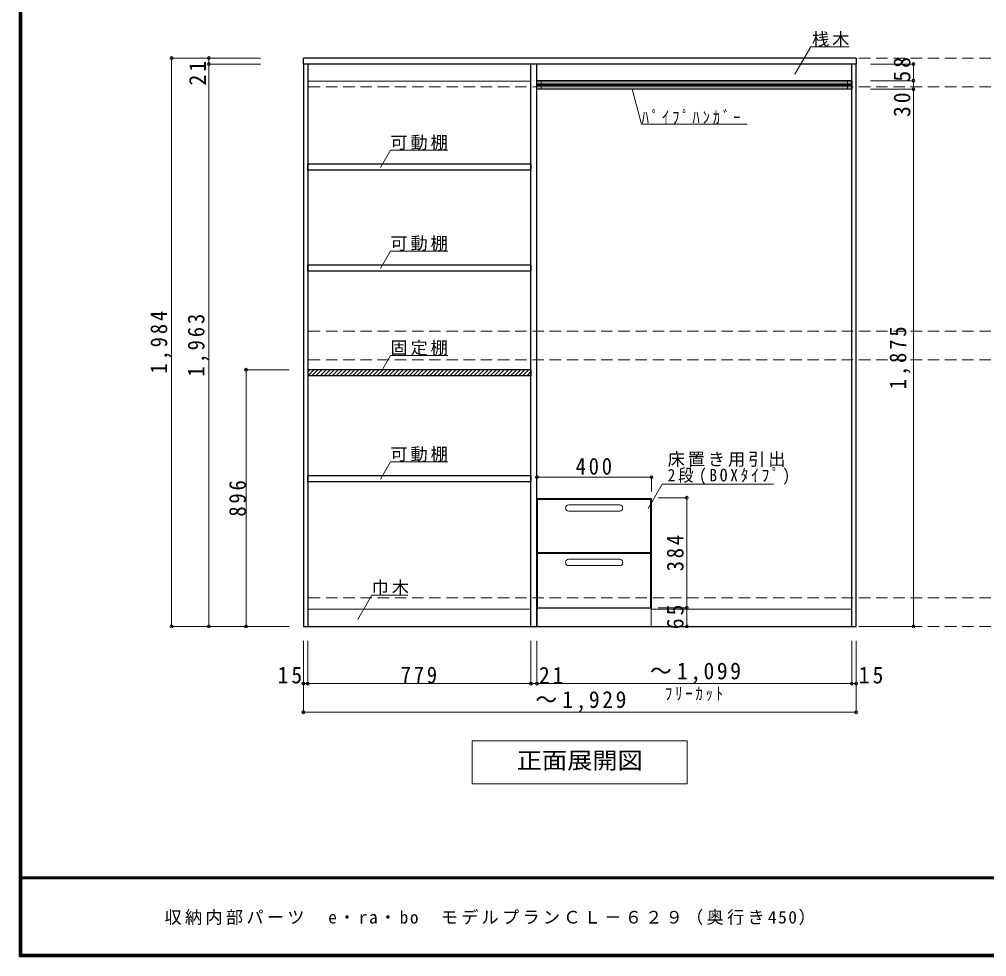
# Model space of a CAD drawing. Units: millimetres, scale not verified. Extents: x -3922 to 3878, y -2932 to 2722.
# Drawn here: x -3922 to -546, y -2864 to 408 of the extents above; entities that cross this region are included whole.
import ezdxf
from ezdxf.enums import TextEntityAlignment as Align

# ---------------------------------------------------------------- set-up
doc = ezdxf.new("R2010")
doc.units = ezdxf.units.MM
doc.header["$LTSCALE"] = 20
doc.header["$PDMODE"] = 32
doc.header["$PDSIZE"] = 10
doc.linetypes.add('DASHED2', pattern=[3, 2, -1])
for name, color, linetype, lineweight in [('0-2', 2, 'Continuous', 35), ('0-3_固定棚', 3, 'Continuous', 25), ('0-4_可動棚', 3, 'Continuous', 25), ('0-6_パイプハンガー', 7, 'Continuous', 18), ('0-7_桟木・巾木', 2, 'Continuous', 35), ('0-8', 3, 'Continuous', 25), ('0-A_文字', 7, 'Continuous', 18), ('0-B_寸法', 7, 'Continuous', 9), ('0-C_ハッチ', 4, 'Continuous', 9), ('F-1_枠', 6, 'Continuous', 40)]:
    doc.layers.add(name, color=color, linetype=linetype, lineweight=lineweight)
doc.layers.add('F-A_文字', color=7, linetype='Continuous')
doc.styles.add('ＭＳ ゴシック', font='')
doc.styles.get('ＭＳ ゴシック').set_extended_font_data('MS Gothic')

msp = doc.modelspace()

# ---------------------------------------------------------------- linework, layer by layer
at = {"layer": '0-2', "color": 3, "lineweight": 25}
for p, q in [((-2930.67, 251.73), (-2930.67, 272.73)), ((-1001.67, 272.73), (-2930.67, 272.73)), ((-1001.67, 272.73), (-1001.67, 251.73)), ((-1001.67, 251.73), (-2930.67, 251.73)), ((-2930.67, 251.73), (-2930.67, -1711.27)), ((-2915.67, 251.73), (-2915.67, -1711.27)), ((-2136.67, -1711.27), (-2136.67, 251.73)), ((-2115.67, -1711.27), (-2115.67, 251.73)), ((-1016.67, -1711.27), (-1016.67, 251.73)), ((-1001.67, -1711.27), (-1001.67, 251.73)), ((-2930.67, -1711.27), (-1001.67, -1711.27))]:
    msp.add_line(p, q, dxfattribs=at)
at = {"layer": '0-3_固定棚'}
for p, q in [((-2915.67, -815.27), (-2915.67, -836.27)), ((-2136.67, -815.27), (-2915.67, -815.27)), ((-2136.67, -836.27), (-2915.67, -836.27)), ((-2136.67, -815.27), (-2136.67, -836.27))]:
    msp.add_line(p, q, dxfattribs=at)
at = {"layer": '0-4_可動棚'}
for p, q in [((-2915.67, -119.27), (-2915.67, -98.27)), ((-2136.67, -98.27), (-2915.67, -98.27)), ((-2136.67, -98.27), (-2136.67, -119.27)), ((-2136.67, -119.27), (-2915.67, -119.27)), ((-2915.67, -471.27), (-2915.67, -450.27)), ((-2136.67, -450.27), (-2915.67, -450.27)), ((-2136.67, -471.27), (-2915.67, -471.27)), ((-2136.67, -450.27), (-2136.67, -471.27)), ((-2915.67, -1207.27), (-2915.67, -1186.27)), ((-2136.67, -1186.27), (-2915.67, -1186.27)), ((-2136.67, -1207.27), (-2915.67, -1207.27)), ((-2136.67, -1186.27), (-2136.67, -1207.27))]:
    msp.add_line(p, q, dxfattribs=at)
at = {"layer": '0-6_パイプハンガー', "color": 3, "lineweight": 25}
for p, q in [((-1016.67, 193.73), (-2115.67, 193.73)), ((-2115.67, 163.73), (-2115.67, 193.73)), ((-1016.67, 193.73), (-1016.67, 163.73)), ((-1016.67, 163.73), (-2115.67, 163.73))]:
    msp.add_line(p, q, dxfattribs=at)
at = {"layer": '0-6_パイプハンガー', "color": 4, "lineweight": 9}
for p, q in [((-1016.67, 184.73), (-2115.67, 184.73)), ((-2115.67, 180.73), (-1016.67, 180.73)), ((-2115.67, 176.73), (-1016.67, 176.73)), ((-2115.67, 172.73), (-1016.67, 172.73))]:
    msp.add_line(p, q, dxfattribs=at)
at = {"layer": '0-6_パイプハンガー'}
for p, q in [((-2100.67, 163.73), (-2100.67, 193.73)), ((-1031.67, 193.73), (-1031.67, 163.73))]:
    msp.add_line(p, q, dxfattribs=at)
at = {"layer": '0-7_桟木・巾木', "color": 7, "lineweight": 18}
for p, q in [((-2136.67, 191.73), (-2915.67, 191.73)), ((-1016.67, 191.73), (-2115.67, 191.73)), ((-2915.67, -1651.27), (-2136.67, -1651.27)), ((-2115.67, -1651.27), (-2114.67, -1651.27)), ((-1716.67, -1651.27), (-1016.67, -1651.27))]:
    msp.add_line(p, q, dxfattribs=at)
at = {"layer": '0-8'}
for p, q in [((-2115.67, -1265.27), (-1715.67, -1265.27)), ((-2113.67, -1267.27), (-1717.67, -1267.27)), ((-1717.67, -1454.27), (-1717.67, -1267.27)), ((-1717.67, -1457.27), (-2113.67, -1457.27)), ((-2113.67, -1646.27), (-2113.67, -1457.27)), ((-1717.67, -1646.27), (-1717.67, -1457.27)), ((-2115.67, -1646.27), (-1715.67, -1646.27)), ((-2114.67, -1711.27), (-1716.67, -1711.27))]:
    msp.add_line(p, q, dxfattribs=at)
at = {"layer": '0-8', "color": 7, "lineweight": 18}
for p, q in [((-2115.67, -1646.27), (-2115.67, -1265.27)), ((-1715.67, -1646.27), (-1715.67, -1265.27)), ((-2004.67, -1287.27), (-1826.67, -1287.27)), ((-2004.67, -1309.27), (-1826.67, -1309.27)), ((-2004.67, -1477.27), (-1826.67, -1477.27)), ((-2004.67, -1499.27), (-1826.67, -1499.27)), ((-2114.67, -1646.27), (-2114.67, -1711.27)), ((-1716.67, -1646.27), (-1716.67, -1711.27))]:
    msp.add_line(p, q, dxfattribs=at)
at = {"layer": '0-8'}
msp.add_lwpolyline([(-1717.67, -1454.27), (-2113.67, -1454.27), (-2113.67, -1267.27)], dxfattribs=at)
at = {"layer": '0-8', "color": 7, "lineweight": 18}
for centre, start, end in [((-2004.67, -1298.27), 90, 270), ((-1826.67, -1298.27), 270, 90), ((-2004.67, -1488.27), 90, 270), ((-1826.67, -1488.27), 270, 90)]:
    msp.add_arc(centre, 11, start, end, dxfattribs=at)
at = {"layer": '0-A_文字'}
for p, q in [((-1215.08, 216.5), (-1160.25, 311.47)), ((-1025.67, 311.47), (-1160.25, 311.47)), ((-1750.17, 41.79), (-1782.85, 163.73)), ((-1750.17, 41.79), (-1382.16, 41.79)), ((-2662.16, -109.79), (-2627.14, -49.14)), ((-2427.14, -49.14), (-2627.14, -49.14)), ((-2662.16, -461.79), (-2627.14, -401.14)), ((-2427.14, -401.14), (-2627.14, -401.14)), ((-2662.16, -826.33), (-2627.14, -765.68)), ((-2427.14, -765.68), (-2627.14, -765.68)), ((-2662.16, -1197.79), (-2627.14, -1137.14)), ((-2427.14, -1137.14), (-2627.14, -1137.14)), ((-1727.55, -1299.49), (-1678.8, -1215.04)), ((-1678.8, -1215.04), (-1289.83, -1215.04)), ((-2741.18, -1686.83), (-2692.43, -1602.39)), ((-2692.43, -1602.39), (-2566.4, -1602.39)), ((-1591.17, -2111.27), (-1591.17, -2261.27)), ((-2341.17, -2261.27), (-1591.17, -2261.27))]:
    msp.add_line(p, q, dxfattribs=at)
msp.add_lwpolyline([(-1591.17, -2111.27), (-2341.17, -2111.27), (-2341.17, -2261.27)], dxfattribs=at)
at = {"layer": '0-B_寸法', "color": 4}
for p, q in [((-3390.67, 272.73), (-3390.67, -1711.27)), ((-3390.67, 272.73), (-3260.67, 272.73)), ((-3260.67, 272.73), (-3260.67, 251.73)), ((-3260.67, 272.73), (-3080.67, 272.73)), ((-3260.67, 251.73), (-3080.67, 251.73)), ((-3260.67, 251.73), (-3260.67, -1711.27)), ((-801.67, 251.73), (-951.67, 251.73)), ((-801.67, 251.73), (-801.67, 193.73)), ((-801.67, 193.73), (-951.67, 193.73)), ((-801.67, 193.73), (-801.67, 163.73)), ((-801.67, 163.73), (-951.67, 163.73)), ((-801.67, 163.73), (-801.67, -1711.27)), ((-3130.67, -815.27), (-2980.67, -815.27)), ((-3130.67, -1711.27), (-3130.67, -815.27)), ((-1715.67, -1190.27), (-2115.67, -1190.27)), ((-2115.67, -1190.27), (-2115.67, -1240.27)), ((-1715.67, -1190.27), (-1715.67, -1240.27)), ((-1592.67, -1262.27), (-1692.67, -1262.27)), ((-1592.67, -1262.27), (-1592.67, -1646.27)), ((-1592.67, -1646.27), (-1692.67, -1646.27)), ((-1592.67, -1646.27), (-1592.67, -1711.27)), ((-3390.67, -1711.27), (-3260.67, -1711.27)), ((-3260.67, -1711.27), (-2980.67, -1711.27)), ((-1592.67, -1711.27), (-1692.67, -1711.27)), ((-801.67, -1711.27), (-951.67, -1711.27)), ((-2930.67, -1911.27), (-2930.67, -1761.27)), ((-2915.67, -1911.27), (-2915.67, -1761.27)), ((-2136.67, -1911.27), (-2136.67, -1761.27)), ((-2115.67, -1911.27), (-2115.67, -1761.27)), ((-1016.67, -1911.27), (-1016.67, -1761.27)), ((-1001.67, -1911.27), (-1001.67, -1761.27)), ((-2915.67, -1911.27), (-2930.67, -1911.27)), ((-2930.67, -2011.27), (-2930.67, -1911.27)), ((-2136.67, -1911.27), (-2915.67, -1911.27)), ((-2115.67, -1911.27), (-2136.67, -1911.27)), ((-1016.67, -1911.27), (-2115.67, -1911.27)), ((-1001.67, -1911.27), (-1016.67, -1911.27)), ((-1001.67, -2011.27), (-1001.67, -1911.27)), ((-2930.67, -2011.27), (-1001.67, -2011.27))]:
    msp.add_line(p, q, dxfattribs=at)
at = {"layer": '0-B_寸法', "color": 4, "linetype": 'DASHED2'}
for p, q in [((3068.33, 272.73), (-2930.67, 272.73)), ((3068.33, 172.73), (-2930.67, 172.73)), ((3068.33, -681.27), (-2930.67, -681.27)), ((3068.33, -781.27), (-2930.67, -781.27)), ((3068.33, -1611.27), (-2930.67, -1611.27)), ((3068.33, -1711.27), (-2930.67, -1711.27))]:
    msp.add_line(p, q, dxfattribs=at)
at = {"layer": '0-B_寸法'}
for p in [(-3390.67, 272.73), (-3260.67, 272.73), (-3260.67, 251.73), (-801.67, 251.73), (-801.67, 193.73), (-801.67, 163.73), (-3130.67, -815.27), (-2115.67, -1190.27), (-1715.67, -1190.27), (-1592.67, -1262.27), (-1592.67, -1646.27), (-3390.67, -1711.27), (-3260.67, -1711.27), (-3130.67, -1711.27), (-1592.67, -1711.27), (-801.67, -1711.27), (-2930.67, -1911.27), (-2915.67, -1911.27), (-2136.67, -1911.27), (-2115.67, -1911.27), (-1016.67, -1911.27), (-1001.67, -1911.27), (-2930.67, -2011.27), (-1001.67, -2011.27)]:
    msp.add_point(p, dxfattribs=at)
at = {"layer": '0-C_ハッチ'}
for p, q in [((-2915.67, -822.63), (-2908.3, -815.27)), ((-2915.16, -836.27), (-2894.16, -815.27)), ((-2901.02, -836.27), (-2880.02, -815.27)), ((-2886.88, -836.27), (-2865.88, -815.27)), ((-2872.73, -836.27), (-2851.73, -815.27)), ((-2858.59, -836.27), (-2837.59, -815.27)), ((-2844.45, -836.27), (-2823.45, -815.27)), ((-2830.31, -836.27), (-2809.31, -815.27)), ((-2816.17, -836.27), (-2795.17, -815.27)), ((-2802.02, -836.27), (-2781.02, -815.27)), ((-2787.88, -836.27), (-2766.88, -815.27)), ((-2773.74, -836.27), (-2752.74, -815.27)), ((-2759.6, -836.27), (-2738.6, -815.27)), ((-2745.46, -836.27), (-2724.46, -815.27)), ((-2731.31, -836.27), (-2710.31, -815.27)), ((-2717.17, -836.27), (-2696.17, -815.27)), ((-2703.03, -836.27), (-2682.03, -815.27)), ((-2688.89, -836.27), (-2667.89, -815.27)), ((-2674.75, -836.27), (-2653.75, -815.27)), ((-2660.6, -836.27), (-2639.6, -815.27)), ((-2646.46, -836.27), (-2625.46, -815.27)), ((-2632.32, -836.27), (-2611.32, -815.27)), ((-2618.18, -836.27), (-2597.18, -815.27)), ((-2604.03, -836.27), (-2583.03, -815.27)), ((-2589.89, -836.27), (-2568.89, -815.27)), ((-2575.75, -836.27), (-2554.75, -815.27)), ((-2561.61, -836.27), (-2540.61, -815.27)), ((-2547.47, -836.27), (-2526.47, -815.27)), ((-2533.32, -836.27), (-2512.32, -815.27)), ((-2519.18, -836.27), (-2498.18, -815.27)), ((-2505.04, -836.27), (-2484.04, -815.27)), ((-2490.9, -836.27), (-2469.9, -815.27)), ((-2476.76, -836.27), (-2455.76, -815.27)), ((-2462.61, -836.27), (-2441.61, -815.27)), ((-2448.47, -836.27), (-2427.47, -815.27)), ((-2434.33, -836.27), (-2413.33, -815.27)), ((-2420.19, -836.27), (-2399.19, -815.27)), ((-2406.04, -836.27), (-2385.04, -815.27)), ((-2391.9, -836.27), (-2370.9, -815.27)), ((-2377.76, -836.27), (-2356.76, -815.27)), ((-2363.62, -836.27), (-2342.62, -815.27)), ((-2349.48, -836.27), (-2328.48, -815.27)), ((-2335.33, -836.27), (-2314.33, -815.27)), ((-2321.19, -836.27), (-2300.19, -815.27)), ((-2307.05, -836.27), (-2286.05, -815.27)), ((-2292.91, -836.27), (-2271.91, -815.27)), ((-2278.77, -836.27), (-2257.77, -815.27)), ((-2264.62, -836.27), (-2243.62, -815.27)), ((-2250.48, -836.27), (-2229.48, -815.27)), ((-2236.34, -836.27), (-2215.34, -815.27)), ((-2222.2, -836.27), (-2201.2, -815.27)), ((-2208.05, -836.27), (-2187.05, -815.27)), ((-2193.91, -836.27), (-2172.91, -815.27)), ((-2179.77, -836.27), (-2158.77, -815.27)), ((-2165.63, -836.27), (-2144.63, -815.27)), ((-2151.49, -836.27), (-2136.67, -821.45)), ((-2137.34, -836.27), (-2136.67, -835.59))]:
    msp.add_line(p, q, dxfattribs=at)
at = {"layer": 'F-1_枠'}
for p, q in [((-3922.03, 2722.29), (-3922.03, -2864.37)), ((-3918.7, 2722.29), (-3918.7, -2864.37)), ((-3915.36, 2722.29), (-3915.36, -2864.37)), ((3877.97, -2587.71), (-3922.03, -2587.71)), ((3877.97, -2591.04), (-3922.03, -2591.04)), ((3877.97, -2857.71), (-3922.03, -2857.71)), ((3877.97, -2861.04), (-3922.03, -2861.04)), ((3877.97, -2864.37), (-3922.03, -2864.37))]:
    msp.add_line(p, q, dxfattribs=at)

# ---------------------------------------------------------------- texts
at = {"layer": '0-A_文字', "style": 'ＭＳ ゴシック', "width": 1.1}
msp.add_text('正面展開図', height=58.65, dxfattribs=at).set_placement((-2186.17, -2226.27), align=Align.BOTTOM_LEFT)
at = {"layer": '0-A_文字', "char_height": 43.99, "attachment_point": 7, "style": 'ＭＳ ゴシック'}
for s, insert in [('\\T1.17;桟木', (-1155.67, 311.47)), ('\\T1.39;\\W0.85;ﾊﾟｲﾌﾟﾊﾝｶﾞｰ', (-1750.17, 41.79)), ('\\T1.17;可動棚', (-2627.14, -49.14)), ('\\T1.17;可動棚', (-2627.14, -401.14)), ('\\T1.17;固定棚', (-2627.14, -765.68)), ('\\T1.17;可動棚', (-2627.14, -1137.14)), ('\\T1.17;床置き用引出', (-1659.45, -1154.84)), ('\\T1.35;\\W0.9;2段(BOXﾀｲﾌﾟ)', (-1659.45, -1217.13)), ('\\T1.17;巾木', (-2692.43, -1602.39)), ('\\T1.39;\\W0.85;ﾌﾘｰｶｯﾄ', (-1668.67, -1971.27))]:
    msp.add_mtext(s, dxfattribs=dict(at, insert=insert))
at = {"layer": '0-B_寸法', "char_height": 58.65, "attachment_point": 7, "rotation": 90, "style": 'ＭＳ ゴシック'}
for s, insert in [('\\T1.27;\\W0.95;58', (-811.67, 190.23)), ('\\T1.27;\\W0.95;21', (-3271.05, 176.73)), ('\\T1.27;\\W0.95;30', (-811.67, 66.77)), ('\\T1.28;\\W0.9;1,984', (-3391.05, -829.27)), ('\\T1.28;\\W0.9;1,963', (-3261.05, -839.77)), ('\\T1.28;\\W0.9;1,875', (-811.67, -883.77)), ('\\T1.27;\\W0.9;896', (-3130.67, -1328.27)), ('\\T1.27;\\W0.9;384', (-1603.3, -1519.27)), ('\\T1.27;\\W0.95;65', (-1603.3, -1721.27))]:
    msp.add_mtext(s, dxfattribs=dict(at, insert=insert))
at = {"layer": '0-B_寸法', "char_height": 58.65, "attachment_point": 7, "style": 'ＭＳ ゴシック'}
for s, insert in [('\\T1.27;\\W0.9;400', (-1980.67, -1182.4)), ('\\T1.27;\\W0.95;15', (-3021.02, -1911.27)), ('\\T1.27;\\W0.9;779', (-2591.17, -1911.27)), ('\\T1.27;\\W0.95;21', (-2108.86, -1911.27)), ('\\T1.23;\\W0.95;～1,099', (-1721.17, -1911.27)), ('\\T1.27;\\W0.95;15', (-992.59, -1911.27)), ('\\T1.23;\\W0.95;～1,929', (-2121.17, -2011.27))]:
    msp.add_mtext(s, dxfattribs=dict(at, insert=insert))
at = {"layer": 'F-A_文字', "insert": (-3415.36, -2754.37), "char_height": 43.99, "attachment_point": 7, "style": 'ＭＳ ゴシック'}
msp.add_mtext('\\T1.19;収納内部パーツ\u3000e・ra・bo\u3000モデルプランＣＬ－６２９（奥行き450）', dxfattribs=at)

doc.saveas('drawing.dxf')
